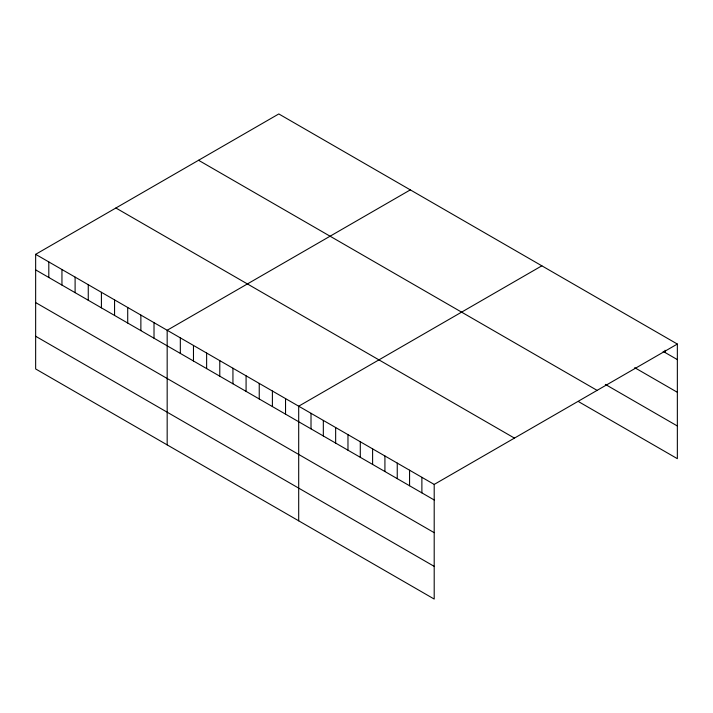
<?xml version="1.0" encoding="UTF-8"?>
<svg xmlns="http://www.w3.org/2000/svg" width="713" height="713" viewBox="0 0 713 713"><rect width="100%" height="100%" fill="white"/><g stroke="black" fill="none" stroke-linecap="round" stroke-linejoin="round"><path stroke-width="1.07" d="M35.65 254.327L434.199 484.43L434.199 599.054L35.65 368.951L35.65 254.327L278.801 113.946L677.35 344.049L677.35 458.673L578.796 401.776M410.323 189.881L167.172 330.262L167.172 444.885M541.844 265.815L298.694 406.196L298.694 520.82M434.199 484.43L677.35 344.049M663.135 351.393L677.35 359.602M634.704 367.676L677.35 392.293M605.328 384.396L677.35 425.982M198.562 160.273L597.111 390.376M115.889 208L514.438 438.103M35.65 269.879L434.199 499.982M35.65 302.57L434.199 532.673M35.65 336.26L434.199 566.363M665.033 350.27L665.033 352.489M421.882 477.318L421.882 492.87M409.565 470.206L409.565 485.758M397.248 463.094L397.248 478.646M384.922 455.981L384.922 471.534M372.605 448.869L372.605 464.421M360.288 441.757L360.288 457.309M347.971 434.645L347.971 450.197M335.654 427.533L335.654 443.085M323.328 420.42L323.328 435.973M311.011 413.308L311.011 428.861M285.539 398.603L285.539 414.155M272.393 391.009L272.393 406.562M259.238 383.416L259.238 398.968M246.083 375.822L246.083 391.375M232.937 368.229L232.937 383.781M219.782 360.635L219.782 376.188M206.627 353.042L206.627 368.594M193.473 345.449L193.473 361.001M180.327 337.855L180.327 353.407M154.017 322.668L154.017 338.22M140.871 315.075L140.871 330.627M127.716 307.481L127.716 323.034M114.561 299.888L114.561 315.44M101.415 292.294L101.415 307.847M88.26 284.701L88.26 300.253M75.106 277.107L75.106 292.66M61.951 269.514L61.951 285.066M48.805 261.921L48.805 277.473"/></g></svg>
